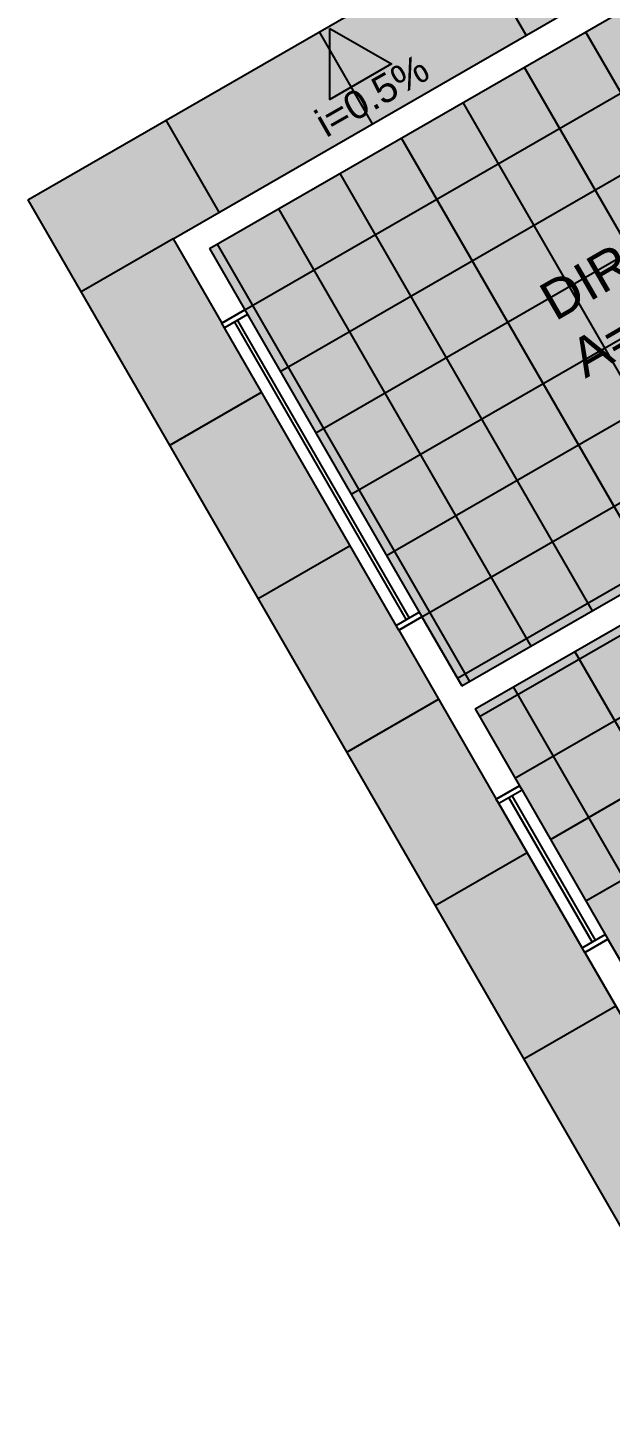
# Model space of a CAD drawing. Header units: millimetres. Extents: x 302 to 436, y 121 to 202.
# Drawn here: x 354.43 to 357.71, y 166.74 to 174.61 of the extents above; entities that cross this region are included whole.
import ezdxf

# ---------------------------------------------------------------- set-up
doc = ezdxf.new("R2010")
doc.units = ezdxf.units.MM
for name, color, linetype in [('A-PAREDE', 5, 'Continuous'), ('A-PISOS-NIVEL', 1, 'Continuous'), ('AR-HACH', 252, 'Continuous'), ('ARQ-ESQ-VISTA1', 2, 'Continuous'), ('ARQ-PIS-VISTA', 8, 'Continuous'), ('ARQ-SMB-1_100', 1, 'Continuous'), ('ARQ-TXT-1_050', 2, 'Continuous'), ('ARQ-TXT-1_100', 2, 'Continuous')]:
    doc.layers.add(name, color=color, linetype=linetype)
doc.styles.add('ESC-50-A20', font='arial.ttf', dxfattribs={"height": 0.1})
doc.styles.add('FNDE Texto Cota 0050', font='verdana.ttf', dxfattribs={"height": 0.08})

msp = doc.modelspace()

# ---------------------------------------------------------------- hatches: boundary and pattern name
at = {"layer": 'A-PISOS-NIVEL', "ltscale": 10}
h = msp.add_hatch(dxfattribs=at)
h.set_pattern_fill('AR-SAND', color=256, scale=0.004, style=0)
h.set_pattern_definition([(37.5, (148.40046, 130.1281), (-0.00640013, 0.1957653), [0, -0.154432, 0, -0.17272, 0, -0.1651]), (7.5, (148.40046, 130.1281), (0.1798093, 0.28673004), [0, -0.083312, 0, -0.139192, 0, -0.05334]), (327.5, (148.2755, 130.1281), (0.31639695, 0.00057487), [0, -0.0508, 0, -0.18288, 0, -0.23876]), (317.5, (148.2755, 130.1281), (0.30542258, 0.08917173), [0, -0.0254, 0, -0.119888, 0, -0.13716])])
h.paths.add_polyline_path([(365.404, 165.0206), (361.5493, 162.7971), (363.1732, 159.9819), (367.0279, 162.2054)])
h.paths.add_polyline_path([(365.329, 165.1505), (364.5046, 166.5798), (360.6499, 164.3563), (361.4744, 162.927)])
h.paths.add_polyline_path([(363.7051, 167.9657), (363.7056, 167.9661), (363.2059, 168.8323), (363.2054, 168.832), (362.7058, 169.6982), (361.1466, 168.7988), (360.3471, 170.1847), (358.0516, 168.8606), (360.5749, 164.4862), (364.4296, 166.7097)])
h.paths.add_polyline_path([(360.2721, 170.3147), (359.2478, 172.0904), (356.9524, 170.7663), (357.9767, 168.9905)])
h.paths.add_polyline_path([(359.308, 175.5885), (355.4533, 173.3649), (356.8774, 170.8962), (359.3028, 172.2953), (359.6026, 171.7756), (361.0319, 172.6)])
at = {"layer": 'ARQ-PIS-VISTA'}
h = msp.add_hatch(dxfattribs=at)
h.set_pattern_fill('DOTS', color=251, scale=0.08, angle=165)
h.set_pattern_definition([(165, (148.40046, 130.1281), (-0.09420631, -0.10623757), [0, -0.127])])
h.paths.add_polyline_path([(367.5326, 161.6307), (367.2328, 162.1504), (363.1182, 159.777), (355.2485, 173.4199), (360.7054, 176.5677), (360.4056, 177.0874), (354.4289, 173.6398), (362.8983, 158.9575)])

# ---------------------------------------------------------------- linework, layer by layer
at = {"layer": 'A-PAREDE'}
for p, q in [((355.2485, 173.4199), (359.363, 175.7933)), ((355.4533, 173.3649), (359.308, 175.5885)), ((355.2485, 173.4199), (355.5233, 172.9435)), ((355.4533, 173.3649), (355.6532, 173.0184)), ((355.6532, 173.0184), (355.5233, 172.9435)), ((355.5233, 172.9435), (355.6532, 173.0184)), ((355.6532, 173.0184), (355.5233, 172.9435)), ((356.8774, 170.8962), (359.3028, 172.2953)), ((356.9524, 170.7663), (359.2478, 172.0904)), ((356.6526, 171.286), (356.5226, 171.2111)), ((356.5226, 171.2111), (356.6526, 171.286)), ((356.6526, 171.286), (356.5226, 171.2111)), ((356.6526, 171.286), (356.8774, 170.8962)), ((356.5226, 171.2111), (357.0723, 170.2582)), ((356.9524, 170.7663), (357.2022, 170.3332)), ((357.0723, 170.2582), (357.2022, 170.3332)), ((357.2022, 170.3332), (357.0723, 170.2582)), ((357.5719, 169.392), (357.7019, 169.467)), ((357.7019, 169.467), (357.5719, 169.392)), ((357.7019, 169.467), (357.9767, 168.9905)), ((357.5719, 169.392), (358.0466, 168.5691))]:
    msp.add_line(p, q, dxfattribs=at)
at = {"layer": 'A-PISOS-NIVEL'}
for q in [(360.4056, 177.0874), (362.8983, 158.9575)]:
    msp.add_line((354.4289, 173.6398), q, dxfattribs=at)
at = {"layer": 'AR-HACH'}
for p, q in [((355.6532, 173.0184), (359.5079, 175.242)), ((355.8531, 172.672), (359.7077, 174.8955)), ((356.053, 172.3255), (359.9076, 174.549)), ((357.5756, 174.5891), (358.9996, 172.1204)), ((357.2291, 174.3892), (358.6531, 171.9205)), ((356.2528, 171.979), (360.1075, 174.2025)), ((356.8826, 174.1894), (358.3067, 171.7207)), ((356.5361, 173.9895), (357.9602, 171.5208)), ((356.4527, 171.6325), (360.3074, 173.856)), ((356.1896, 173.7896), (357.6137, 171.3209)), ((355.8431, 173.5898), (357.2672, 171.1211)), ((356.6526, 171.286), (360.5072, 173.5095)), ((355.4967, 173.3899), (356.9207, 170.9212)), ((356.8524, 170.9395), (360.7071, 173.163)), ((356.9773, 170.723), (359.2728, 172.0471)), ((357.1772, 170.3765), (359.4727, 171.7006)), ((357.3771, 170.03), (359.6725, 171.3541)), ((358.5397, 169.3153), (357.5154, 171.0911)), ((357.5769, 169.6835), (359.8724, 171.0076)), ((358.1932, 169.1154), (357.1689, 170.8912))]:
    msp.add_line(p, q, dxfattribs=at)
at = {"layer": 'ARQ-ESQ-VISTA1', "color": 2}
for p, q in [((355.5946, 172.95), (356.564, 171.2696)), ((355.6119, 172.96), (356.5813, 171.2796)), ((357.1436, 170.2647), (357.6133, 169.4505)), ((357.1609, 170.2747), (357.6306, 169.4605))]:
    msp.add_line(p, q, dxfattribs=at)
at = {"layer": 'ARQ-ESQ-VISTA1', "color": 1}
for p, q in [((355.6682, 172.9925), (356.6376, 171.312)), ((356.5076, 171.237), (355.5383, 172.9175)), ((357.2172, 170.3072), (357.6869, 169.4929)), ((357.5569, 169.418), (357.0872, 170.2322))]:
    msp.add_line(p, q, dxfattribs=at)
at = {"layer": 'ARQ-ESQ-VISTA1', "color": 2}
for points in [[(355.6532, 173.0184), (355.6682, 172.9925), (355.5383, 172.9175), (355.5233, 172.9435)], [(356.6376, 171.312), (356.6526, 171.286), (356.5226, 171.2111), (356.5076, 171.237)], [(357.2022, 170.3332), (357.2172, 170.3072), (357.0872, 170.2322), (357.0723, 170.2582)], [(357.6869, 169.4929), (357.7019, 169.467), (357.5719, 169.392), (357.5569, 169.418)]]:
    msp.add_lwpolyline(points, close=True, dxfattribs=at)
at = {"layer": 'ARQ-PIS-VISTA', "color": 251}
for p, q in [((357.2406, 174.569), (356.9408, 175.0888)), ((356.3743, 174.0694), (356.0745, 174.5891)), ((355.5081, 173.5697), (355.2083, 174.0894)), ((355.2485, 173.4199), (354.7287, 173.1201)), ((355.7481, 172.5537), (355.2284, 172.2539)), ((356.2478, 171.6875), (355.7281, 171.3877)), ((356.7475, 170.8213), (356.2277, 170.5215)), ((357.2471, 169.955), (356.7274, 169.6552)), ((357.7468, 169.0888), (357.2271, 168.789))]:
    msp.add_line(p, q, dxfattribs=at)
at = {"layer": 'ARQ-SMB-1_100', "color": 5}
msp.add_lwpolyline([(356.1336, 174.6073), (356.4799, 174.4072), (356.1335, 174.2073)], close=True, dxfattribs=at)

# ---------------------------------------------------------------- texts
at = {"layer": 'ARQ-TXT-1_050', "insert": (356.5053, 172.6853), "char_height": 0.218453, "attachment_point": 1, "rotation": 30, "style": 'ESC-50-A20'}
msp.add_mtext_dynamic_manual_height_columns('\\pi0.91198;DIRETORIA  \\P\\pi0.89834;A= 13.67 m²', width=3.278514, gutter_width=1, heights=[0], dxfattribs=at)
at = {"layer": 'ARQ-TXT-1_100', "color": 5, "insert": (356.1126, 173.9863), "char_height": 0.16, "attachment_point": 7, "rotation": 29.83587, "style": 'FNDE Texto Cota 0050'}
msp.add_mtext_dynamic_manual_height_columns('{\\fArial|b0|i0|c0|p34;i=0.5%}', width=8.528178, gutter_width=0.5, heights=[0], dxfattribs=at)

doc.saveas('drawing.dxf')
